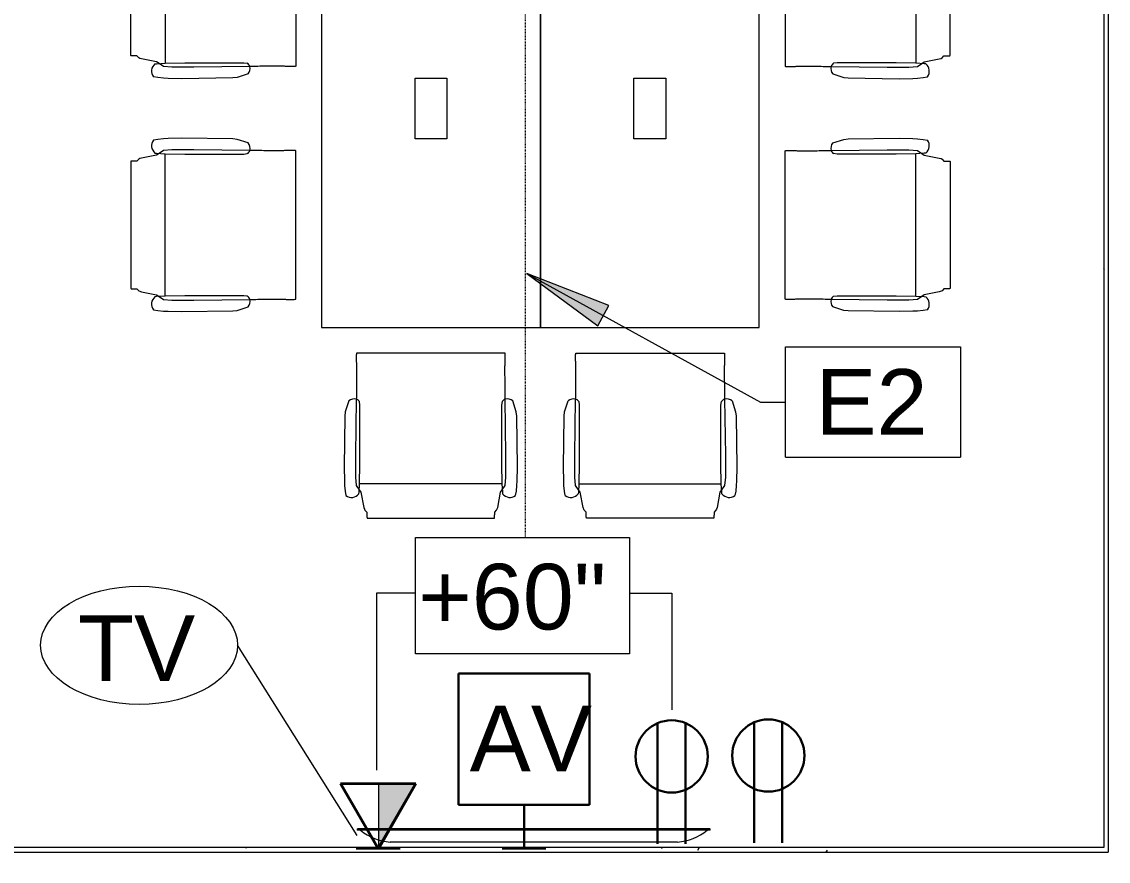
# Model space of a CAD drawing. Header units: inches. Extents: x 0 to 2535, y 0 to 2055.
# Drawn here: x 588.3 to 737.2, y 510 to 625.1 of the extents above; entities that cross this region are included whole.
import ezdxf

# ---------------------------------------------------------------- set-up
doc = ezdxf.new("R2010")
doc.units = ezdxf.units.IN
doc.header["$MEASUREMENT"] = 0
doc.linetypes.add('Dash 1_16_', pattern=[0.125, 0.0625, -0.0625])
for name, color, linetype, lineweight in [('A-ANNO-KEYN', 231, 'Continuous', 9), ('A-ANNO-NOTE', 131, 'Continuous', 9), ('A-DETL', 90, 'Continuous', 9), ('A-WALL', 113, 'Continuous', 13), ('A-WALL-PATT', 111, 'Continuous', 13), ('G-ANNO-TEXT', 231, 'Continuous', 9), ('I-FURN', 30, 'Continuous', 9), ('I-FURN-PNLS', 30, 'Continuous', 9), ('I-WALL', 2, 'Continuous', 13), ('Q-SPCQ', 91, 'Continuous', 9), ('Q-SPCQ-IDEN', 132, 'Continuous', 9)]:
    doc.layers.add(name, color=color, linetype=linetype, lineweight=lineweight)
doc.styles.add('Arial', font='arial.ttf', dxfattribs={"height": 9})
doc.styles.add('Swis721 Lt BT', font='swissl.ttf', dxfattribs={"height": 9})
pattern_1 = [(0, (0, 0), (30.72, 7.68), [1.267, -21.773, 1.267, -21.773, -122.88]), (0, (0, 0), (30.72, 7.68), [-46.08, 1.267, -44.813, 1.267, -21.773, -53.76]), (0, (0, 0), (30.72, 7.68), [-115.2, 1.267, -14.093, 1.267, -37.133]), (120, (11.52, 3.84), (-22.011075, 22.7643), [1.267, -21.773, 1.267, -21.773, -122.88]), (120, (11.52, 3.84), (-22.011075, 22.7643), [-46.08, 1.267, -44.813, 1.267, -21.773, -53.76]), (120, (11.52, 3.84), (-22.011075, 22.7643), [-115.2, 1.267, -14.093, 1.267, -37.133]), (240, (15.36, 19.2), (-8.708925, -30.4443), [1.267, -21.773, 1.267, -21.773, -122.88]), (240, (15.36, 19.2), (-8.708925, -30.4443), [-46.08, 1.267, -44.813, 1.267, -21.773, -53.76]), (240, (15.36, 19.2), (-8.708925, -30.4443), [-115.2, 1.267, -14.093, 1.267, -37.133])]

# ---------------------------------------------------------------- blocks, each defined once
blk = doc.blocks.new('A-Flat_Screen_TV - OLED 55BGP 55_-7364321-Level 05 POWER _ SIGNAL')
at = {"layer": 'Q-SPCQ'}
for p, q in [((-24.14, 0.06), (24.14, 0.06)), ((-24.14, 0.06), (-24.14, 0)), ((24.14, 0), (24.14, 0.06)), ((-24.2, 0), (24.2, 0)), ((-24.2, 0), (-24.2, -0.19)), ((24.2, -0.19), (-24.2, -0.19)), ((24.2, -0.19), (24.2, 0)), ((19.7, -1.81), (-19.7, -1.81))]:
    blk.add_line(p, q, dxfattribs=at)
for centre, start, end in [((-19.1, 5.58), 231.0344, 265.3628), ((19.1, 5.58), 274.6372, 308.9656)]:
    blk.add_arc(centre, 7.41, start, end, dxfattribs=at)
blk = doc.blocks.new('F - CONF TABLE _4 RECTANGULAR-12 CHAIRS_ - F - CONF TABLE _4 RECTANGULAR-12 CHAIRS_-7360135-Level 05 POWER _ SIGNAL')
at = {"layer": 'I-FURN'}
for p, q in [((-54.74, 55.32), (-54.99, 55.06)), ((-37.25, 56.16), (-54.68, 56.16)), ((-36.94, 55.06), (-37.2, 55.32)), ((-23.06, 55.06), (-22.8, 55.32)), ((-22.75, 56.16), (-5.32, 56.16)), ((-55.14, 54.68), (-55.54, 52.61)), ((-54.99, 55.06), (-55.14, 54.68)), ((-36.87, 54.92), (-36.94, 55.06)), ((-36.79, 54.68), (-36.87, 54.92)), ((-36.39, 52.61), (-36.79, 54.68)), ((-23.61, 52.61), (-23.21, 54.68)), ((-23.21, 54.68), (-23.13, 54.92)), ((-23.13, 54.92), (-23.06, 55.06)), ((-57.7, 52.45), (-57.77, 51.68)), ((-57.59, 53.06), (-57.7, 52.45)), ((-55.77, 52.28), (-56.18, 51.68)), ((-55.79, 52.61), (-55.81, 52.84)), ((-55.73, 51.45), (-55.79, 52.61)), ((-55.54, 52.61), (-55.77, 52.28)), ((-36.16, 52.28), (-36.39, 52.61)), ((-36.14, 52.61), (-36.21, 51.45)), ((-35.76, 51.68), (-36.16, 52.28)), ((-36.12, 52.84), (-36.14, 52.61)), ((-34.23, 52.45), (-34.34, 53.06)), ((-34.16, 51.68), (-34.23, 52.45)), ((-25.84, 51.68), (-25.77, 52.45)), ((-25.77, 52.45), (-25.66, 53.06)), ((-24.24, 51.68), (-23.84, 52.28)), ((-23.88, 52.84), (-23.86, 52.61)), ((-23.86, 52.61), (-23.79, 51.45)), ((-23.84, 52.28), (-23.61, 52.61)), ((-57.8, 51.03), (-57.85, 49.17)), ((-57.77, 51.68), (-57.8, 51.03)), ((-56.18, 51.68), (-56.28, 50.52)), ((-55.68, 48.77), (-55.73, 51.45)), ((-55.73, 51.45), (-36.21, 51.45)), ((-36.21, 51.45), (-36.25, 48.77)), ((-35.65, 50.52), (-35.76, 51.68)), ((-34.13, 51.03), (-34.16, 51.68)), ((-34.08, 49.17), (-34.13, 51.03)), ((-25.92, 49.17), (-25.87, 51.03)), ((-25.87, 51.03), (-25.84, 51.68)), ((-24.35, 50.52), (-24.24, 51.68)), ((-23.79, 51.45), (-23.75, 48.77)), ((-4.27, 51.45), (-23.79, 51.45)), ((-57.85, 49.17), (-57.75, 42.17)), ((-56.28, 50.52), (-56.28, 47.52)), ((-35.65, 47.52), (-35.65, 50.52)), ((-34.18, 42.17), (-34.08, 49.17)), ((-25.82, 42.17), (-25.92, 49.17)), ((-24.35, 47.52), (-24.35, 50.52)), ((-55.68, 40.68), (-55.68, 48.77)), ((-36.25, 48.77), (-36.25, 40.68)), ((-23.75, 48.77), (-23.75, 40.68)), ((-56.28, 47.52), (-56.17, 39.85)), ((-35.76, 39.85), (-35.65, 47.52)), ((-24.24, 39.85), (-24.35, 47.52)), ((-57.75, 42.17), (-57.69, 41.58)), ((-34.24, 41.58), (-34.18, 42.17)), ((-25.76, 41.58), (-25.82, 42.17)), ((-57.69, 41.58), (-57.2, 40.08)), ((-55.74, 40.18), (-55.68, 40.68)), ((-36.25, 40.68), (-36.19, 40.18)), ((-34.73, 40.08), (-34.24, 41.58)), ((-25.27, 40.08), (-25.76, 41.58)), ((-23.75, 40.68), (-23.81, 40.18)), ((-56.14, 33.53), (-35.8, 33.53)), ((-3.86, 33.53), (-24.2, 33.53)), ((-81.68, 26.84), (-82.45, 26.77)), ((-81.03, 26.87), (-81.68, 26.84)), ((-79.17, 26.92), (-81.03, 26.87)), ((-72.17, 26.82), (-79.17, 26.92)), ((-71.58, 26.76), (-72.17, 26.82)), ((-82.45, 26.77), (-83.06, 26.66)), ((-80.52, 25.35), (-81.68, 25.24)), ((-77.52, 25.35), (-80.52, 25.35)), ((-69.85, 25.24), (-77.52, 25.35)), ((-70.08, 26.27), (-71.58, 26.76)), ((-85.06, 24.06), (-85.32, 23.8)), ((-84.92, 24.13), (-85.06, 24.06)), ((-84.68, 24.21), (-84.92, 24.13)), ((-82.61, 24.61), (-84.68, 24.21)), ((-82.84, 24.88), (-82.61, 24.86)), ((-82.61, 24.86), (-81.45, 24.79)), ((-82.28, 24.84), (-82.61, 24.61)), ((-81.68, 25.24), (-82.28, 24.84)), ((-81.45, 24.79), (-78.77, 24.75)), ((-81.45, 5.27), (-81.45, 24.79)), ((-78.77, 24.75), (-70.68, 24.75)), ((-70.68, 24.75), (-70.18, 24.81)), ((-63.53, 4.86), (-63.53, 25.2)), ((-86.16, 23.75), (-86.16, 6.32)), ((-85.32, 6.26), (-85.06, 6.01)), ((-85.06, 6.01), (-84.68, 5.86)), ((-84.68, 5.86), (-82.61, 5.46)), ((-82.61, 5.21), (-82.84, 5.19)), ((-82.61, 5.46), (-82.28, 5.23)), ((-81.45, 5.27), (-82.61, 5.21)), ((-82.28, 5.23), (-81.68, 4.82)), ((-81.68, 4.82), (-80.52, 4.72)), ((-78.77, 5.32), (-81.45, 5.27)), ((-80.52, 4.72), (-77.52, 4.72)), ((-70.68, 5.32), (-78.77, 5.32)), ((-77.52, 4.72), (-69.85, 4.83)), ((-70.18, 5.26), (-70.68, 5.32)), ((-83.06, 3.41), (-82.45, 3.3)), ((-82.45, 3.3), (-81.68, 3.23)), ((-81.68, 3.23), (-81.03, 3.2)), ((-81.03, 3.2), (-79.17, 3.15)), ((-79.17, 3.15), (-72.17, 3.25)), ((-72.17, 3.25), (-71.58, 3.31)), ((-71.58, 3.31), (-70.08, 3.8)), ((-83.06, -3.41), (-82.45, -3.3)), ((-82.45, -3.3), (-81.68, -3.23)), ((-81.68, -3.23), (-81.03, -3.2)), ((-81.03, -3.2), (-79.17, -3.15)), ((-79.17, -3.15), (-72.17, -3.25)), ((-72.17, -3.25), (-71.58, -3.31)), ((-71.58, -3.31), (-70.08, -3.8)), ((-85.06, -6.01), (-84.68, -5.86)), ((-84.68, -5.86), (-82.61, -5.46)), ((-82.61, -5.21), (-82.84, -5.19)), ((-81.45, -5.27), (-82.61, -5.21)), ((-82.61, -5.46), (-82.28, -5.23)), ((-82.28, -5.23), (-81.68, -4.82)), ((-81.68, -4.82), (-80.52, -4.72)), ((-78.77, -5.32), (-81.45, -5.27)), ((-81.45, -5.27), (-81.45, -24.79)), ((-80.52, -4.72), (-77.52, -4.72)), ((-70.68, -5.32), (-78.77, -5.32)), ((-77.52, -4.72), (-69.85, -4.83)), ((-70.18, -5.26), (-70.68, -5.32)), ((-63.53, -4.86), (-63.53, -25.2)), ((-86.16, -23.75), (-86.16, -6.32)), ((-85.32, -6.26), (-85.06, -6.01)), ((-85.06, -24.06), (-85.32, -23.8)), ((-84.92, -24.13), (-85.06, -24.06)), ((-84.68, -24.21), (-84.92, -24.13)), ((-82.61, -24.61), (-84.68, -24.21)), ((-82.84, -24.88), (-82.61, -24.86)), ((-82.28, -24.84), (-82.61, -24.61)), ((-82.61, -24.86), (-81.45, -24.79)), ((-81.68, -25.24), (-82.28, -24.84)), ((-80.52, -25.35), (-81.68, -25.24)), ((-81.45, -24.79), (-78.77, -24.75)), ((-78.77, -24.75), (-70.68, -24.75)), ((-69.85, -25.24), (-77.52, -25.35)), ((-70.68, -24.75), (-70.18, -24.81)), ((-82.45, -26.77), (-83.06, -26.66)), ((-81.68, -26.84), (-82.45, -26.77)), ((-77.52, -25.35), (-80.52, -25.35)), ((-71.58, -26.76), (-72.17, -26.82)), ((-70.08, -26.27), (-71.58, -26.76)), ((-81.03, -26.87), (-81.68, -26.84)), ((-79.17, -26.92), (-81.03, -26.87)), ((-72.17, -26.82), (-79.17, -26.92)), ((-56.14, -33.53), (-35.8, -33.53)), ((-3.86, -33.53), (-24.2, -33.53)), ((-57.69, -41.58), (-57.2, -40.08)), ((-56.28, -47.52), (-56.17, -39.85)), ((-55.74, -40.18), (-55.68, -40.68)), ((-36.25, -40.68), (-36.19, -40.18)), ((-35.76, -39.85), (-35.65, -47.52)), ((-34.73, -40.08), (-34.24, -41.58)), ((-25.27, -40.08), (-25.76, -41.58)), ((-24.24, -39.85), (-24.35, -47.52)), ((-23.75, -40.68), (-23.81, -40.18)), ((-57.75, -42.17), (-57.69, -41.58)), ((-55.68, -40.68), (-55.68, -48.77)), ((-36.25, -48.77), (-36.25, -40.68)), ((-34.24, -41.58), (-34.18, -42.17)), ((-25.76, -41.58), (-25.82, -42.17)), ((-23.75, -48.77), (-23.75, -40.68)), ((-57.85, -49.17), (-57.75, -42.17)), ((-34.18, -42.17), (-34.08, -49.17)), ((-25.82, -42.17), (-25.92, -49.17)), ((-56.28, -50.52), (-56.28, -47.52)), ((-35.65, -47.52), (-35.65, -50.52)), ((-24.35, -47.52), (-24.35, -50.52)), ((-55.68, -48.77), (-55.73, -51.45)), ((-36.21, -51.45), (-36.25, -48.77)), ((-23.79, -51.45), (-23.75, -48.77)), ((-57.8, -51.03), (-57.85, -49.17)), ((-56.18, -51.68), (-56.28, -50.52)), ((-35.65, -50.52), (-35.76, -51.68)), ((-34.08, -49.17), (-34.13, -51.03)), ((-25.92, -49.17), (-25.87, -51.03)), ((-24.35, -50.52), (-24.24, -51.68)), ((-57.77, -51.68), (-57.8, -51.03)), ((-57.7, -52.45), (-57.77, -51.68)), ((-55.77, -52.28), (-56.18, -51.68)), ((-55.73, -51.45), (-55.79, -52.61)), ((-55.73, -51.45), (-36.21, -51.45)), ((-36.14, -52.61), (-36.21, -51.45)), ((-35.76, -51.68), (-36.16, -52.28)), ((-34.16, -51.68), (-34.23, -52.45)), ((-34.13, -51.03), (-34.16, -51.68)), ((-25.87, -51.03), (-25.84, -51.68)), ((-25.84, -51.68), (-25.77, -52.45)), ((-24.24, -51.68), (-23.84, -52.28)), ((-23.86, -52.61), (-23.79, -51.45)), ((-4.27, -51.45), (-23.79, -51.45)), ((-57.59, -53.06), (-57.7, -52.45)), ((-55.79, -52.61), (-55.81, -52.84)), ((-55.54, -52.61), (-55.77, -52.28)), ((-55.14, -54.68), (-55.54, -52.61)), ((-36.39, -52.61), (-36.79, -54.68)), ((-36.16, -52.28), (-36.39, -52.61)), ((-36.12, -52.84), (-36.14, -52.61)), ((-34.23, -52.45), (-34.34, -53.06)), ((-25.77, -52.45), (-25.66, -53.06)), ((-23.88, -52.84), (-23.86, -52.61)), ((-23.84, -52.28), (-23.61, -52.61)), ((-23.61, -52.61), (-23.21, -54.68)), ((-54.99, -55.06), (-55.14, -54.68)), ((-54.74, -55.32), (-54.99, -55.06)), ((-36.94, -55.06), (-37.2, -55.32)), ((-36.87, -54.92), (-36.94, -55.06)), ((-36.79, -54.68), (-36.87, -54.92)), ((-23.21, -54.68), (-23.13, -54.92)), ((-23.13, -54.92), (-23.06, -55.06)), ((-23.06, -55.06), (-22.8, -55.32)), ((-37.25, -56.16), (-54.68, -56.16)), ((-22.75, -56.16), (-5.32, -56.16))]:
    blk.add_line(p, q, dxfattribs=at)
for centre, radius, start, end in [((-56.82, 51.99), 1.32, 40.065, 125.935), ((-35.11, 51.99), 1.32, 54.065, 139.935), ((-24.89, 51.99), 1.32, 40.065, 125.935), ((-56.48, 40.93), 1.12, 229.743, 286.0891), ((-56.4, 40.6), 0.781, 286.8466, 327.6782), ((-35.53, 40.6), 0.781, 212.3218, 253.1534), ((-35.45, 40.93), 1.12, 253.9109, 310.257), ((-24.55, 40.93), 1.12, 229.743, 286.0891), ((-24.47, 40.6), 0.781, 286.8466, 327.6782), ((-81.99, 25.89), 1.32, 144.065, 229.935), ((-70.93, 25.55), 1.12, 343.9109, 40.257), ((-70.6, 25.47), 0.781, 302.3218, 343.1534), ((-81.99, 4.18), 1.32, 130.065, 215.935), ((-70.6, 4.6), 0.781, 16.8466, 57.6782), ((-70.93, 4.52), 1.12, 319.743, 16.0891), ((-81.99, -4.18), 1.32, 144.065, 229.935), ((-70.93, -4.52), 1.12, 343.9109, 40.257), ((-70.6, -4.6), 0.781, 302.3218, 343.1534), ((-81.99, -25.89), 1.32, 130.065, 215.935), ((-70.6, -25.47), 0.781, 16.8466, 57.6782), ((-70.93, -25.55), 1.12, 319.743, 16.0891), ((-56.48, -40.93), 1.12, 73.9109, 130.257), ((-56.4, -40.6), 0.781, 32.3218, 73.1534), ((-35.53, -40.6), 0.781, 106.8466, 147.6782), ((-35.45, -40.93), 1.12, 49.743, 106.0891), ((-24.55, -40.93), 1.12, 73.9109, 130.257), ((-24.47, -40.6), 0.781, 32.3218, 73.1534), ((-56.82, -51.99), 1.32, 234.065, 319.935), ((-35.11, -51.99), 1.32, 220.065, 305.935), ((-24.89, -51.99), 1.32, 234.065, 319.935)]:
    blk.add_arc(centre, radius, start, end, dxfattribs=at)
for points, knots in [([(-54.68, 56.16), (-54.68, 56.16), (-54.69, 56.14), (-54.7, 56.09), (-54.71, 56.03), (-54.71, 55.94), (-54.72, 55.84), (-54.73, 55.69), (-54.73, 55.51), (-54.74, 55.37), (-54.74, 55.32)], [0, 0, 0, 0, 0.111111, 0.222222, 0.333333, 0.444444, 0.555556, 0.666667, 0.888889, 1, 1, 1, 1]), ([(-37.2, 55.32), (-37.2, 55.51), (-37.21, 55.78), (-37.22, 56), (-37.23, 56.09), (-37.24, 56.14), (-37.25, 56.16), (-37.25, 56.16)], [0, 0, 0, 0, 0.444444, 0.666667, 0.777778, 0.888889, 1, 1, 1, 1]), ([(-22.8, 55.32), (-22.8, 55.37), (-22.8, 55.51), (-22.8, 55.69), (-22.79, 55.84), (-22.78, 55.94), (-22.78, 56.03), (-22.77, 56.09), (-22.76, 56.14), (-22.75, 56.16), (-22.75, 56.16)], [-1, -1, -1, -1, -0.888889, -0.666667, -0.555556, -0.444444, -0.333333, -0.222222, -0.111111, 0, 0, 0, 0]), ([(-56.18, 34.47), (-56.18, 34.39), (-56.18, 34.23), (-56.18, 33.9), (-56.16, 33.6), (-56.14, 33.53), (-56.14, 33.53)], [0, 0, 0, 0, 0.181818, 0.363636, 0.727273, 1, 1, 1, 1]), ([(-35.8, 33.53), (-35.79, 33.53), (-35.79, 33.53), (-35.78, 33.56), (-35.77, 33.62), (-35.77, 33.69), (-35.76, 33.77), (-35.75, 33.91), (-35.75, 34.14), (-35.75, 34.35), (-35.75, 34.47)], [0, 0, 0, 0, 0.090909, 0.181818, 0.272727, 0.363636, 0.454545, 0.545455, 0.727273, 1, 1, 1, 1]), ([(-24.2, 33.53), (-24.21, 33.53), (-24.23, 33.6), (-24.25, 33.9), (-24.25, 34.23), (-24.25, 34.39), (-24.25, 34.47)], [-1, -1, -1, -1, -0.727273, -0.363636, -0.181818, 0, 0, 0, 0]), ([(-63.53, 25.2), (-63.53, 25.21), (-63.53, 25.21), (-63.56, 25.22), (-63.62, 25.23), (-63.69, 25.23), (-63.77, 25.24), (-63.91, 25.25), (-64.14, 25.25), (-64.35, 25.25), (-64.47, 25.25)], [0, 0, 0, 0, 0.090909, 0.181818, 0.272727, 0.363636, 0.454545, 0.545455, 0.727273, 1, 1, 1, 1]), ([(-85.32, 23.8), (-85.51, 23.8), (-85.78, 23.79), (-86, 23.78), (-86.09, 23.77), (-86.14, 23.76), (-86.16, 23.75), (-86.16, 23.75)], [0, 0, 0, 0, 0.444444, 0.666667, 0.777778, 0.888889, 1, 1, 1, 1]), ([(-86.16, 6.32), (-86.16, 6.32), (-86.14, 6.31), (-86.09, 6.3), (-86.03, 6.29), (-85.94, 6.29), (-85.84, 6.28), (-85.69, 6.27), (-85.51, 6.27), (-85.37, 6.26), (-85.32, 6.26)], [0, 0, 0, 0, 0.111111, 0.222222, 0.333333, 0.444444, 0.555556, 0.666667, 0.888889, 1, 1, 1, 1]), ([(-64.47, 4.82), (-64.39, 4.82), (-64.23, 4.82), (-63.9, 4.82), (-63.6, 4.84), (-63.53, 4.86), (-63.53, 4.86)], [0, 0, 0, 0, 0.181818, 0.363636, 0.727273, 1, 1, 1, 1]), ([(-64.47, -4.82), (-64.35, -4.82), (-64.14, -4.82), (-63.91, -4.82), (-63.77, -4.83), (-63.69, -4.83), (-63.62, -4.84), (-63.56, -4.85), (-63.53, -4.86), (-63.53, -4.86), (-63.53, -4.86)], [-1, -1, -1, -1, -0.727273, -0.545455, -0.454545, -0.363636, -0.272727, -0.181818, -0.090909, 0, 0, 0, 0]), ([(-86.16, -6.32), (-86.16, -6.32), (-86.14, -6.31), (-86.09, -6.3), (-86, -6.29), (-85.78, -6.27), (-85.51, -6.27), (-85.32, -6.26)], [-1, -1, -1, -1, -0.888889, -0.777778, -0.666667, -0.444444, 0, 0, 0, 0]), ([(-85.32, -23.8), (-85.37, -23.8), (-85.51, -23.8), (-85.69, -23.8), (-85.84, -23.79), (-85.94, -23.78), (-86.03, -23.78), (-86.09, -23.77), (-86.14, -23.76), (-86.16, -23.75), (-86.16, -23.75)], [-1, -1, -1, -1, -0.888889, -0.666667, -0.555556, -0.444444, -0.333333, -0.222222, -0.111111, 0, 0, 0, 0]), ([(-63.53, -25.2), (-63.53, -25.21), (-63.6, -25.23), (-63.9, -25.25), (-64.23, -25.25), (-64.39, -25.25), (-64.47, -25.25)], [-1, -1, -1, -1, -0.727273, -0.363636, -0.181818, 0, 0, 0, 0]), ([(-56.18, -34.47), (-56.18, -34.35), (-56.18, -34.14), (-56.18, -33.91), (-56.17, -33.77), (-56.17, -33.69), (-56.16, -33.62), (-56.15, -33.56), (-56.14, -33.53), (-56.14, -33.53), (-56.14, -33.53)], [-1, -1, -1, -1, -0.727273, -0.545455, -0.454545, -0.363636, -0.272727, -0.181818, -0.090909, 0, 0, 0, 0]), ([(-35.8, -33.53), (-35.79, -33.53), (-35.77, -33.6), (-35.75, -33.9), (-35.75, -34.23), (-35.75, -34.39), (-35.75, -34.47)], [-1, -1, -1, -1, -0.727273, -0.363636, -0.181818, 0, 0, 0, 0]), ([(-24.2, -33.53), (-24.21, -33.53), (-24.21, -33.53), (-24.22, -33.56), (-24.23, -33.62), (-24.23, -33.69), (-24.24, -33.77), (-24.25, -33.91), (-24.25, -34.14), (-24.25, -34.35), (-24.25, -34.47)], [0, 0, 0, 0, 0.090909, 0.181818, 0.272727, 0.363636, 0.454545, 0.545455, 0.727273, 1, 1, 1, 1]), ([(-54.68, -56.16), (-54.68, -56.16), (-54.69, -56.14), (-54.7, -56.09), (-54.71, -56), (-54.73, -55.78), (-54.73, -55.51), (-54.74, -55.32)], [-1, -1, -1, -1, -0.888889, -0.777778, -0.666667, -0.444444, 0, 0, 0, 0]), ([(-37.2, -55.32), (-37.2, -55.37), (-37.2, -55.51), (-37.2, -55.69), (-37.21, -55.84), (-37.22, -55.94), (-37.22, -56.03), (-37.23, -56.09), (-37.24, -56.14), (-37.25, -56.16), (-37.25, -56.16)], [-1, -1, -1, -1, -0.888889, -0.666667, -0.555556, -0.444444, -0.333333, -0.222222, -0.111111, 0, 0, 0, 0]), ([(-22.8, -55.32), (-22.8, -55.51), (-22.79, -55.78), (-22.78, -56), (-22.77, -56.09), (-22.76, -56.14), (-22.75, -56.16), (-22.75, -56.16)], [0, 0, 0, 0, 0.444444, 0.666667, 0.777778, 0.888889, 1, 1, 1, 1])]:
    blk.add_open_spline(points, degree=3, knots=knots, dxfattribs=at)
for points in [[(-56.17, 39.85), (-56.16, 39.12), (-56.15, 37.66), (-56.14, 36.18), (-56.13, 35.44)], [(-35.8, 35.44), (-35.8, 36.18), (-35.79, 37.66), (-35.77, 39.12), (-35.76, 39.85)], [(-24.2, 35.44), (-24.2, 36.18), (-24.21, 37.66), (-24.23, 39.12), (-24.24, 39.85)], [(-56.13, 35.44), (-56.14, 35.28), (-56.16, 34.96), (-56.17, 34.63), (-56.18, 34.47)], [(-35.75, 34.47), (-35.76, 34.63), (-35.77, 34.96), (-35.79, 35.28), (-35.8, 35.44)], [(-24.25, 34.47), (-24.24, 34.63), (-24.23, 34.96), (-24.21, 35.28), (-24.2, 35.44)], [(-65.44, 25.2), (-66.18, 25.2), (-67.66, 25.21), (-69.12, 25.23), (-69.85, 25.24)], [(-64.47, 25.25), (-64.63, 25.24), (-64.96, 25.23), (-65.28, 25.21), (-65.44, 25.2)], [(-69.85, 4.83), (-69.12, 4.84), (-67.66, 4.85), (-66.18, 4.86), (-65.44, 4.87)], [(-65.44, 4.87), (-65.28, 4.86), (-64.96, 4.84), (-64.63, 4.83), (-64.47, 4.82)], [(-69.85, -4.83), (-69.12, -4.84), (-67.66, -4.85), (-66.18, -4.86), (-65.44, -4.87)], [(-65.44, -4.87), (-65.28, -4.86), (-64.96, -4.84), (-64.63, -4.83), (-64.47, -4.82)], [(-65.44, -25.2), (-66.18, -25.2), (-67.66, -25.21), (-69.12, -25.23), (-69.85, -25.24)], [(-64.47, -25.25), (-64.63, -25.24), (-64.96, -25.23), (-65.28, -25.21), (-65.44, -25.2)], [(-56.13, -35.44), (-56.14, -35.28), (-56.16, -34.96), (-56.17, -34.63), (-56.18, -34.47)], [(-56.17, -39.85), (-56.16, -39.12), (-56.15, -37.66), (-56.14, -36.18), (-56.13, -35.44)], [(-35.75, -34.47), (-35.76, -34.63), (-35.77, -34.96), (-35.79, -35.28), (-35.8, -35.44)], [(-35.8, -35.44), (-35.8, -36.18), (-35.79, -37.66), (-35.77, -39.12), (-35.76, -39.85)], [(-24.25, -34.47), (-24.24, -34.63), (-24.23, -34.96), (-24.21, -35.28), (-24.2, -35.44)], [(-24.2, -35.44), (-24.2, -36.18), (-24.21, -37.66), (-24.23, -39.12), (-24.24, -39.85)]]:
    blk.add_open_spline(points, degree=3, dxfattribs=at)
at = {"layer": 'I-FURN-PNLS'}
for p, q in [((0, 30), (-60, 30)), ((-60, 30), (-60, 0)), ((-34.16, 12.81), (-34.16, 17.19)), ((-34.16, 17.19), (-25.84, 17.19)), ((-25.84, 17.19), (-25.84, 12.81)), ((-25.84, 12.81), (-34.16, 12.81)), ((0, 0), (-60, 0)), ((-60, 0), (-60, -30)), ((-60, 0), (0, 0)), ((-34.16, -17.19), (-34.16, -12.81)), ((-34.16, -12.81), (-25.84, -12.81)), ((-25.84, -12.81), (-25.84, -17.19)), ((-25.84, -17.19), (-34.16, -17.19)), ((-60, -30), (0, -30))]:
    blk.add_line(p, q, dxfattribs=at)
blk = doc.blocks.new('Appliance_Specialty Equipment Tag - Standard-3515593-Level 05 POWER _ SIGNAL')
at = {"layer": 'Q-SPCQ-IDEN'}
blk.add_ellipse((-0.0499, 0.0037), major_axis=(-0.1406, 0), ratio=0.600473, dxfattribs=at)
blk = doc.blocks.new('Keynote Tag - Keynote Number - Boxed-135510-Level 05 POWER _ SIGNAL')
at = {"layer": 'A-ANNO-KEYN'}
for p, q in [((-0.125, -0.0792), (-0.125, 0.0781)), ((-0.125, 0.0781), (0.125, 0.0781)), ((0.125, 0.0781), (0.125, -0.0792)), ((-0.125, -0.0792), (0.125, -0.0792))]:
    blk.add_line(p, q, dxfattribs=at)

msp = doc.modelspace()

# ---------------------------------------------------------------- hatches: boundary and pattern name
at = {"layer": 'A-ANNO-KEYN'}
msp.add_hatch(color=256, dxfattribs=at).paths.add_polyline_path([(657.51, 590.58), (667.26, 583.41), (668.78, 586.18)], flags=0)
at = {"layer": 'A-ANNO-NOTE'}
msp.add_hatch(color=256, dxfattribs=at).paths.add_polyline_path([(637.17, 511.68), (642.33, 520.61), (637.17, 520.61)], flags=0)
at = {"layer": 'A-WALL-PATT', "lineweight": 9}
h = msp.add_hatch(dxfattribs=at)
h.set_pattern_fill('FP_1', color=256, style=0, pattern_type=2)
h.set_pattern_definition(pattern_1)
h.paths.add_polyline_path([(736.73, 477.25), (737.23, 477.25), (737.19, 508.75), (736.61, 508.75), (736.61, 508.25), (736.73, 508.25), (736.73, 477.37)], flags=0)
h.paths.add_polyline_path([(737.23, 511.25), (737.21, 748), (736.61, 748), (736.61, 511.25)], flags=0)
h.paths.add_polyline_path([(736.61, 748.5), (737.23, 748.5), (737.23, 750.3), (736.61, 750.3), (736.61, 749.38)], flags=0)
h = msp.add_hatch(dxfattribs=at)
h.set_pattern_fill('FP_1', color=256, style=0, pattern_type=2)
h.set_pattern_definition(pattern_1)
h.paths.add_polyline_path([(495.76, 508.75), (495.76, 511.25), (578.39, 511.25), (578.39, 511.87), (495.14, 511.87), (495.14, 508.75), (495.45, 508.75)], flags=0)
h.paths.add_polyline_path([(736.61, 511.25), (736.61, 511.87), (580.89, 511.87), (580.89, 511.25), (736.61, 511.25)], flags=0)

# ---------------------------------------------------------------- linework, layer by layer
at = {"layer": 'A-ANNO-KEYN'}
for p, q in [((657.51, 590.58), (667.26, 583.41)), ((668.78, 586.18), (657.51, 590.58)), ((657.51, 590.58), (689.56, 572.94)), ((667.26, 583.41), (668.78, 586.18)), ((689.56, 572.94), (692.99, 572.94))]:
    msp.add_line(p, q, dxfattribs=at)
at = {"layer": 'A-ANNO-NOTE', "lineweight": 30}
for p, q in [((666.14, 535.75), (648.14, 535.75)), ((648.14, 535.75), (648.14, 517.75)), ((666.14, 517.75), (666.14, 535.75)), ((675.46, 512.4), (675.46, 528.93)), ((675.46, 512.4), (675.46, 528.93)), ((679.29, 512.4), (679.29, 528.93)), ((688.71, 512.53), (688.71, 529.05)), ((688.71, 512.53), (688.71, 529.05)), ((692.54, 512.53), (692.54, 529.05)), ((637.14, 511.75), (631.98, 520.68)), ((631.98, 520.68), (642.29, 520.68)), ((637.17, 511.68), (632.02, 520.61)), ((632.02, 520.61), (642.33, 520.61)), ((637.14, 511.75), (642.29, 520.68)), ((637.17, 511.68), (642.33, 520.61)), ((648.14, 517.75), (666.14, 517.75)), ((657.14, 511.75), (657.14, 517.75)), ((640.14, 511.75), (634.14, 511.75)), ((660.14, 511.75), (654.14, 511.75))]:
    msp.add_line(p, q, dxfattribs=at)
at = {"layer": 'A-ANNO-NOTE'}
for p, q in [((637.17, 511.68), (642.33, 520.61)), ((642.33, 520.61), (637.17, 520.61)), ((637.17, 520.61), (637.17, 511.68))]:
    msp.add_line(p, q, dxfattribs=at)
at = {"layer": 'A-ANNO-NOTE', "lineweight": 30}
for centre in [(677.38, 524.37), (690.63, 524.49)]:
    msp.add_circle(centre, 4.95, dxfattribs=at)
at = {"layer": 'A-DETL', "linetype": 'Dash 1_16_', "lineweight": 13}
msp.add_line((657.32, 629.27), (657.32, 554.27), dxfattribs=at)
at = {"layer": 'A-DETL'}
for p, q in [((642.15, 546.75), (636.9, 546.75)), ((636.9, 546.75), (636.9, 522.5)), ((671.65, 546.75), (677.4, 546.75)), ((677.4, 546.75), (677.4, 530.75))]:
    msp.add_line(p, q, dxfattribs=at)
at = {"layer": 'A-WALL'}
for p in [(737.23, 750.3), (580.89, 511.25)]:
    msp.add_line(p, (737.23, 511.25), dxfattribs=at)
at = {"layer": 'G-ANNO-TEXT', "color": 7, "flags": 128}
msp.add_lwpolyline([(642.27, 554.39), (671.59, 554.39), (671.59, 538.41), (642.27, 538.41)], close=True, dxfattribs=at)
at = {"layer": 'I-WALL'}
for p, q in [((736.61, 748), (736.61, 511.87)), ((736.61, 511.87), (581.51, 511.87))]:
    msp.add_line(p, q, dxfattribs=at)
at = {"layer": 'Q-SPCQ-IDEN'}
msp.add_line((634.29, 513.55), (617.87, 539.61), dxfattribs=at)

# ---------------------------------------------------------------- block references
at = {"layer": 'A-ANNO-KEYN', "xscale": 95.99999999999994, "yscale": 95.99999999999994, "zscale": 95.99999999999994}
msp.add_blockref('Keynote Tag - Keynote Number - Boxed-135510-Level 05 POWER _ SIGNAL', (704.99, 573), dxfattribs=at)
at = {"layer": 'I-FURN', "rotation": 89.99999999999982}
msp.add_blockref('F - CONF TABLE _4 RECTANGULAR-12 CHAIRS_ - F - CONF TABLE _4 RECTANGULAR-12 CHAIRS_-7360135-Level 05 POWER _ SIGNAL', (659.39, 643.18), dxfattribs=at)
at = {"layer": 'Q-SPCQ'}
msp.add_blockref('A-Flat_Screen_TV - OLED 55BGP 55_-7364321-Level 05 POWER _ SIGNAL', (658.48, 514.43), dxfattribs=at)
at = {"layer": 'Q-SPCQ-IDEN', "xscale": 95.99999999999994, "yscale": 95.99999999999994, "zscale": 95.99999999999994}
msp.add_blockref('Appliance_Specialty Equipment Tag - Standard-3515593-Level 05 POWER _ SIGNAL', (609.16, 539.25), dxfattribs=at)

# ---------------------------------------------------------------- texts
at = {"layer": 'A-ANNO-KEYN', "insert": (697.08, 577.45), "char_height": 9, "width": 18.786, "attachment_point": 1, "style": 'Arial'}
msp.add_mtext('E2', dxfattribs=at)
at = {"layer": 'A-ANNO-NOTE', "insert": (649.69, 531.32), "char_height": 9, "width": 18.18, "attachment_point": 1, "style": 'Swis721 Lt BT'}
msp.add_mtext('AV', dxfattribs=at)
at = {"layer": 'G-ANNO-TEXT', "color": 7, "insert": (642.64, 550.77), "char_height": 9, "width": 33.33, "attachment_point": 1, "style": 'Swis721 Lt BT'}
msp.add_mtext('+60"', dxfattribs=at)
at = {"layer": 'Q-SPCQ-IDEN', "insert": (596, 543.71), "char_height": 9, "width": 19.695, "attachment_point": 1, "style": 'Arial'}
msp.add_mtext('TV', dxfattribs=at)

doc.saveas('drawing.dxf')
